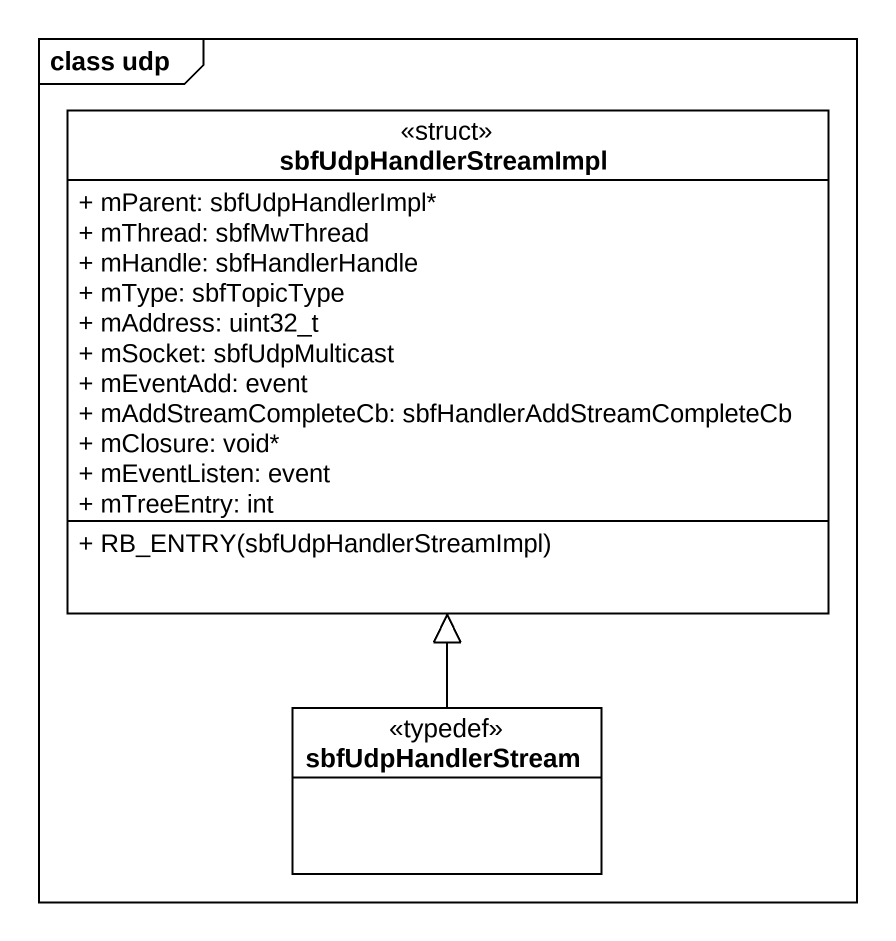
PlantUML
@startuml
mainframe class udp
hide circle
hide empty members
skinparam classAttributeIconSize 0
class sbfUdpHandlerStreamImpl <<struct>> {
  + mParent: sbfUdpHandlerImpl*
  + mThread: sbfMwThread
  + mHandle: sbfHandlerHandle
  + mType: sbfTopicType
  + mAddress: uint32_t
  + mSocket: sbfUdpMulticast
  + mEventAdd: event
  + mAddStreamCompleteCb: sbfHandlerAddStreamCompleteCb
  + mClosure: void*
  + mEventListen: event
  + mTreeEntry: int
  + RB_ENTRY(sbfUdpHandlerStreamImpl)
}
class sbfUdpHandlerStream <<typedef>>
sbfUdpHandlerStream -up-|> sbfUdpHandlerStreamImpl
@enduml
